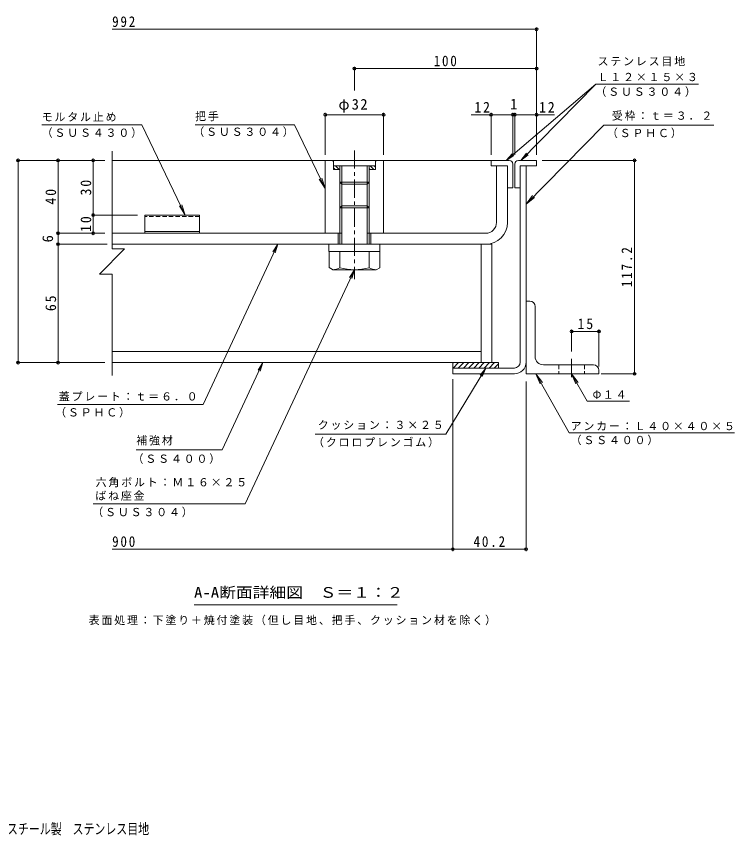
# Model space of a CAD drawing. Units: millimetres on the paper, enlarged 10 times, with parts at other scales. Extents: x -1806 to 1894, y -1353 to 1385.
# Drawn here: x -77 to 1894, y -1305 to 945 of the extents above; entities that cross this region are included whole.
import ezdxf
from ezdxf.enums import TextEntityAlignment as Align

# ---------------------------------------------------------------- set-up
doc = ezdxf.new("R2010")
doc.units = ezdxf.units.MM
doc.header["$LTSCALE"] = 10
doc.header["$PDMODE"] = 32
doc.header["$PDSIZE"] = 8
doc.linetypes.add('CHAIN1', pattern=[8, 5, -1, 1, -1])
doc.linetypes.add('DASHED1', pattern=[1.8, 1.2, -0.6])
for name, color, linetype, lineweight in [('D-1', 2, 'Continuous', 9), ('D-2', 3, 'Continuous', 9), ('D-3', 4, 'Continuous', 9), ('D-4', 7, 'Continuous', 9), ('D-5', 7, 'Continuous', 9), ('D-6', 6, 'Continuous', 5), ('D-7', 4, 'CHAIN1', 9), ('D-8', 5, 'Continuous', 5), ('D-9', 134, 'Continuous', 5), ('D-C', 2, 'Continuous', 9), ('D-E', 3, 'Continuous', 9), ('D-F', 7, 'Continuous', 9), ('F-5_F-5ﾚｲﾔ', 7, 'Continuous', 9)]:
    doc.layers.add(name, color=color, linetype=linetype, lineweight=lineweight)
doc.styles.add('ＭＳ ゴシック', font='')
doc.styles.get('ＭＳ ゴシック').set_extended_font_data('MS Gothic')

msp = doc.modelspace()

# ---------------------------------------------------------------- linework, layer by layer
at = {"layer": 'D-1'}
for p, q in [((1305.94, -4.86), (1305.94, 534.14)), ((1321.94, -4.86), (1321.94, 534.14)), ((1120.94, -20.86), (1120.94, -36.86)), ((1289.94, -20.86), (1120.94, -20.86)), ((1120.94, -36.86), (1289.94, -36.86))]:
    msp.add_line(p, q, dxfattribs=at)
for radius in [16, 32]:
    msp.add_arc((1289.94, -4.86), radius, 270, 0, dxfattribs=at)
at = {"layer": 'D-2'}
for p, q in [((1240.94, 379.14), (1240.94, 534.14)), ((1270.94, 534.14), (1240.94, 534.14)), ((1270.94, 379.14), (1270.94, 534.14)), ((810.94, 349.14), (185.94, 349.14)), ((805.94, 349.14), (805.94, 319.14)), ((1210.94, 349.14), (890.94, 349.14)), ((895.94, 349.14), (895.94, 319.14)), ((185.94, 319.14), (1210.94, 319.14))]:
    msp.add_line(p, q, dxfattribs=at)
for radius in [30, 60]:
    msp.add_arc((1210.94, 379.14), radius, 270, 0, dxfattribs=at)
at = {"layer": 'D-3'}
for p, q in [((1225.94, 549.14), (185.94, 549.14)), ((1300.94, 549.14), (1350.94, 549.14)), ((1225.94, 534.14), (1270.94, 534.14)), ((1270.94, 534.14), (1270.94, 474.14)), ((1285.94, 539.14), (1285.94, 474.14)), ((1290.94, 539.14), (1290.94, 474.14)), ((1305.94, 474.14), (1305.94, 534.14)), ((1270.94, 474.14), (1285.94, 474.14)), ((1305.94, 474.14), (1290.94, 474.14)), ((275.94, 399.14), (275.94, 349.14)), ((425.94, 399.14), (275.94, 399.14)), ((425.94, 354.14), (275.94, 354.14))]:
    msp.add_line(p, q, dxfattribs=at)
at = {"layer": 'D-3', "linetype": 'DASHED1'}
msp.add_line((425.94, 394.81), (275.94, 394.81), dxfattribs=at)
at = {"layer": 'D-3'}
for points in [[(1275.94, 549.14), (1225.94, 549.14), (1225.94, 534.14)], [(1350.94, 549.14), (1350.94, 534.14), (1305.94, 534.14)], [(425.94, 399.14), (425.94, 349.14), (275.94, 349.14)]]:
    msp.add_lwpolyline(points, dxfattribs=at)
for centre, start, end in [((1275.94, 539.14), 0, 90), ((1300.94, 539.14), 90, 180)]:
    msp.add_arc(centre, 10, start, end, dxfattribs=at)
at = {"layer": 'D-4'}
for p, q in [((1624.63, -36.86), (1527.96, -36.86)), ((968.33, -671.11), (410.83, -671.11))]:
    msp.add_line(p, q, dxfattribs=at)
at = {"layer": 'D-5'}
for p, q in [((1513.81, 758.55), (1267.15, 549.14)), ((1795.26, 758.55), (1513.81, 758.55)), ((267.61, 646.93), (386.86, 399.14)), ((686.89, 646.93), (413.64, 646.93)), ((686.89, 646.93), (770.94, 472.29)), ((1837.03, 646.04), (1535.46, 646.04)), ((1267.15, 549.14), (1283.94, 567.67)), ((1267.15, 549.14), (1288.16, 562.69)), ((1308.07, 549.14), (1327.77, 564.53)), ((770.94, 472.29), (754.52, 497.4)), ((770.94, 472.29), (761.57, 500.79)), ((1321.94, 428.71), (1339.99, 452.67)), ((386.86, 399.14), (377.49, 427.64)), ((386.86, 399.14), (370.43, 424.24)), ((640.86, 319.14), (633.34, 295.3)), ((551.21, -393.65), (850.94, 249.14)), ((850.94, 249.14), (837.51, 228.05)), ((850.94, 249.14), (843.42, 225.29)), ((488.26, -245.07), (599.8, -5.86)), ((599.8, -5.86), (586.37, -26.95)), ((599.8, -5.86), (592.28, -29.7)), ((1211.45, -21.37), (1195.79, -40.86)), ((1349.22, -36.86), (1367.26, -60.83)), ((1349.22, -36.86), (1360.44, -64.69)), ((1440.53, -198.54), (1349.22, -36.86)), ((1446.94, -36.86), (1458.16, -64.69)), ((1446.94, -36.86), (1464.98, -60.83)), ((1489.27, -111.81), (1446.94, -36.86)), ((1489.27, -111.81), (1605.42, -111.81)), ((435.77, -120.68), (36.1, -120.68)), ((1101.48, -202.29), (743.34, -202.29)), ((1440.53, -198.54), (1894.32, -198.54)), ((488.26, -245.07), (252.24, -245.07)), ((551.21, -393.65), (134.22, -393.65))]:
    msp.add_line(p, q, dxfattribs=at)
for points in [[(1513.81, 758.55), (1308.07, 549.14), (1323.11, 569.11)], [(1535.46, 646.04), (1321.94, 428.71), (1345.58, 447.18)], [(435.77, -120.68), (640.86, 319.14), (627.43, 298.05)], [(1101.48, -202.29), (1211.45, -21.37), (1201.36, -44.25)]]:
    msp.add_lwpolyline(points, dxfattribs=at)
at = {"layer": 'D-6'}
for p, q in [((1120.94, -7.47), (1122.55, -5.86)), ((1120.94, -5.86), (1245.94, -5.86)), ((1120.94, -5.86), (1120.94, -20.86)), ((1121.69, -20.86), (1136.69, -5.86)), ((1135.83, -20.86), (1150.83, -5.86)), ((1149.98, -20.86), (1164.98, -5.86)), ((1164.12, -20.86), (1179.12, -5.86)), ((1178.26, -20.86), (1193.26, -5.86)), ((1192.4, -20.86), (1207.4, -5.86)), ((1206.55, -20.86), (1221.55, -5.86)), ((1220.69, -20.86), (1235.69, -5.86)), ((1234.83, -20.86), (1245.94, -9.75)), ((1245.94, -5.86), (1245.94, -20.86))]:
    msp.add_line(p, q, dxfattribs=at)
at = {"layer": 'D-7'}
msp.add_line((1446.94, 4.18), (1446.94, -54.28), dxfattribs=at)
at = {"layer": 'D-8'}
for p, q in [((1198.44, 319.14), (1228.44, 319.14)), ((1198.44, 319.14), (1198.44, -5.86)), ((1228.44, 319.14), (1228.44, -5.86)), ((1198.44, -5.86), (1228.44, -5.86))]:
    msp.add_line(p, q, dxfattribs=at)
at = {"layer": 'D-9'}
for p, q in [((1198.44, 319.14), (185.94, 319.14)), ((1198.44, -5.86), (1198.44, 319.14)), ((781.44, 299.14), (781.44, 254.77)), ((810.94, 254.62), (810.94, 299.14)), ((890.94, 254.62), (890.94, 299.14)), ((920.44, 299.14), (920.44, 254.62)), ((790.98, 249.26), (781.44, 254.77)), ((910.94, 249.14), (791.19, 249.14)), ((910.94, 249.14), (920.44, 254.62)), ((1198.44, 24.14), (185.94, 24.14)), ((1198.44, -5.86), (185.94, -5.86))]:
    msp.add_line(p, q, dxfattribs=at)
for centre, radius, start, end in [((792.23, 283.64), 34.53, 267.86055, 302.81094), ((850.94, 397.74), 148.6, 254.38446, 285.61554), ((909.65, 283.64), 34.53, 237.18906, 272.13945)]:
    msp.add_arc(centre, radius, start, end, dxfattribs=at)
at = {"layer": 'D-C', "linetype": 'CHAIN1'}
msp.add_line((850.94, 576.81), (850.94, 223.51), dxfattribs=at)
at = {"layer": 'D-C'}
for p, q in [((770.94, 549.14), (790.94, 549.14)), ((770.94, 349.14), (770.94, 549.14)), ((793.44, 546.64), (790.94, 549.14)), ((793.44, 524.14), (793.44, 549.14)), ((908.44, 549.14), (793.44, 549.14)), ((910.94, 549.14), (908.44, 546.64)), ((908.44, 524.14), (908.44, 549.14)), ((930.94, 549.14), (910.94, 549.14)), ((930.94, 349.14), (930.94, 549.14)), ((908.44, 534.14), (793.44, 534.14)), ((798.34, 524.14), (793.44, 529.04)), ((810.94, 524.14), (793.44, 524.14)), ((808.95, 524.14), (798.95, 534.14)), ((810.94, 532.75), (809.55, 534.14)), ((810.94, 319.14), (810.94, 534.14)), ((815.94, 319.14), (815.94, 534.14)), ((885.94, 319.14), (885.94, 534.14)), ((890.94, 507.92), (890.94, 534.14)), ((893.8, 524.14), (890.94, 527)), ((908.44, 524.14), (890.94, 524.14)), ((904.41, 524.14), (894.41, 534.14)), ((908.44, 530.71), (905.01, 534.14)), ((890.94, 319.14), (890.94, 507.92)), ((890.94, 489.14), (810.94, 489.14)), ((890.94, 489.41), (885.94, 484.14)), ((815.94, 424.14), (810.94, 419.14)), ((890.94, 419.14), (810.94, 419.14)), ((885.94, 424.14), (815.94, 424.14)), ((890.94, 419.14), (885.94, 424.14)), ((770.94, 349.14), (815.94, 349.14)), ((930.94, 349.14), (885.94, 349.14))]:
    msp.add_line(p, q, dxfattribs=at)
at = {"layer": 'D-C', "color": 134, "lineweight": 5}
for p, q in [((780.94, 319.14), (920.94, 319.14)), ((920.94, 319.14), (920.94, 299.14))]:
    msp.add_line(p, q, dxfattribs=at)
at = {"layer": 'D-C'}
msp.add_lwpolyline([(885.94, 484.14), (815.94, 484.14), (810.94, 489.14)], dxfattribs=at)
at = {"layer": 'D-C', "color": 134, "lineweight": 5}
msp.add_lwpolyline([(780.94, 319.14), (780.94, 299.14), (920.94, 299.14)], dxfattribs=at)
at = {"layer": 'D-E'}
for p, q in [((1331.94, 163.14), (1321.94, 163.14)), ((1321.94, -36.86), (1321.94, 163.14)), ((1346.94, 10.64), (1346.94, 148.14)), ((1369.44, -11.86), (1506.94, -11.86)), ((1521.94, -36.86), (1321.94, -36.86)), ((1521.94, -26.86), (1521.94, -36.86))]:
    msp.add_line(p, q, dxfattribs=at)
at = {"layer": 'D-E', "linetype": 'DASHED1'}
for p, q in [((1411.94, -11.86), (1411.94, -36.86)), ((1481.94, -11.86), (1481.94, -36.86))]:
    msp.add_line(p, q, dxfattribs=at)
at = {"layer": 'D-E'}
for centre, radius, start, end in [((1331.94, 148.14), 15, 0, 90), ((1369.44, 10.64), 22.5, 180, 270), ((1506.94, -26.86), 15, 0, 90)]:
    msp.add_arc(centre, radius, start, end, dxfattribs=at)
at = {"layer": 'D-F'}
for p, q in [((1350.94, 909.16), (185.94, 909.16)), ((1350.94, 564.14), (1350.94, 914.16)), ((850.94, 741.43), (850.94, 806.34)), ((1350.94, 801.34), (850.94, 801.34)), ((1350.94, 801.16), (1350.94, 796.34)), ((770.94, 564.14), (770.94, 679.71)), ((930.94, 564.14), (930.94, 679.71)), ((1225.94, 564.14), (1225.94, 679.71)), ((1285.94, 564.14), (1285.94, 679.71)), ((1290.94, 564.14), (1290.94, 679.71)), ((930.94, 674.71), (770.94, 674.71)), ((1285.94, 674.71), (1171.33, 674.71)), ((1290.94, 674.71), (1285.94, 674.71)), ((1400.19, 674.71), (1290.94, 674.71)), ((-7.39, 646.93), (267.61, 646.93)), ((185.94, 574.58), (185.94, 306.05)), ((-75.27, 549.14), (165.94, 549.14)), ((-72.27, -5.86), (-72.27, 549.14)), ((37.55, 349.14), (37.55, 549.14)), ((133.91, 399.14), (133.91, 549.14)), ((1365.94, 549.14), (1624.63, 549.14)), ((1619.63, -36.86), (1619.63, 549.14)), ((130.91, 399.14), (255.94, 399.14)), ((133.91, 349.14), (133.91, 399.14)), ((34.55, 349.14), (165.94, 349.14)), ((37.55, 319.14), (37.55, 349.14)), ((34.55, 319.14), (172.79, 319.14)), ((37.55, -5.86), (37.55, 319.14)), ((185.94, 237.23), (151.54, 237.23)), ((185.94, 237.23), (185.94, -41.29)), ((1446.94, 82.63), (1446.94, 24.18)), ((1446.94, 79.63), (1521.94, 79.63)), ((1521.94, 82.63), (1521.94, -16.86)), ((-75.27, -5.86), (165.94, -5.86)), ((1120.94, -51.86), (1120.94, -523.34)), ((1321.94, -58.24), (1321.94, -523.34)), ((1120.94, -518.34), (185.94, -518.34)), ((1321.94, -518.34), (1120.94, -518.34))]:
    msp.add_line(p, q, dxfattribs=at)
msp.add_lwpolyline([(185.94, 306.05), (220.35, 306.05), (151.54, 237.23)], dxfattribs=at)
for p in [(1350.94, 909.16), (850.94, 801.34), (1350.94, 801.34), (770.94, 674.71), (930.94, 674.71), (1225.94, 674.71), (1285.94, 674.71), (1290.94, 674.71), (1350.94, 674.71), (-72.27, 549.14), (37.55, 549.14), (133.91, 549.14), (1619.63, 549.14), (133.91, 399.14), (37.55, 349.14), (133.91, 349.14), (37.55, 319.14), (1446.94, 79.63), (1521.94, 79.63), (-72.27, -5.86), (37.55, -5.86), (1619.63, -36.86), (1120.94, -518.34), (1321.94, -518.34)]:
    msp.add_point(p, dxfattribs=at)

# ---------------------------------------------------------------- texts
at = {"layer": 'D-4', "color": 2, "style": 'ＭＳ ゴシック', "width": 1.15}
msp.add_text('A-A断面詳細図\u3000Ｓ＝１：２', height=29.33, dxfattribs=at).set_placement((410.83, -660.48), align=Align.BOTTOM_LEFT)
at = {"layer": 'D-4', "insert": (121.62, -727.24), "char_height": 21.99, "attachment_point": 7, "style": 'ＭＳ ゴシック'}
msp.add_mtext('\\T1.17;表面処理：下塗り＋焼付塗装（但し目地、把手、クッション材を除く）', dxfattribs=at)
at = {"layer": 'D-5', "char_height": 21.99, "attachment_point": 7, "style": 'ＭＳ ゴシック'}
for s, insert in [('\\T1.17;ステンレス目地', (1518.14, 807.87)), ('\\T1.17;Ｌ１２×１５×３', (1518.14, 766.54)), ('\\T1.17;（ＳＵＳ３０４）', (1512.39, 723.7)), ('\\T1.17;モルタル止め', (-7.39, 655.94)), ('\\T1.17;把手', (413.64, 656.77)), ('\\T1.17;受枠：ｔ＝３．２', (1557.41, 658.36)), ('\\T1.17;（ＳＵＳ４３０）', (-7.39, 611.03)), ('\\T1.17;（ＳＵＳ３０４）', (408.7, 613.7)), ('\\T1.17;（ＳＰＨＣ）', (1543.8, 610.2)), ('\\T1.17;蓋プレート：ｔ＝６．０', (39.62, -111.44)), ('\\T1.17;Φ１４', (1504.47, -105.85)), ('\\T1.17;（ＳＰＨＣ）', (29.57, -156.8)), ('\\T1.17;クッション：３×２５', (750.31, -190.58)), ('\\T1.17;アンカー：Ｌ４０×４０×５', (1444.32, -192.58)), ('\\T1.17;補強材', (252.24, -233.59)), ('\\T1.17;（クロロプレンゴム）', (737.36, -238.85)), ('\\T1.17;（ＳＳ４００）', (1444.32, -232.82)), ('\\T1.17;（ＳＳ４００）', (242.04, -284.11)), ('\\T1.17;六角ボルト：Ｍ１６×２５', (140.75, -348.29)), ('\\T1.17;ばね座金', (139.7, -385.01)), ('\\T1.17;（ＳＵＳ３０４）', (131.44, -430.57))]:
    msp.add_mtext(s, dxfattribs=dict(at, insert=insert))
at = {"layer": 'D-F', "color": 2, "style": 'ＭＳ ゴシック'}
msp.add_text('1', height=29.33, dxfattribs=at).set_placement((1278.44, 680.71), align=Align.BOTTOM_LEFT)
msp.add_text('6', height=29.33, rotation=90, dxfattribs=at).set_placement((32.55, 324.14), align=Align.BOTTOM_LEFT)
at = {"layer": 'D-F', "color": 2, "char_height": 29.33, "attachment_point": 7, "style": 'ＭＳ ゴシック'}
for s, insert in [('\\T1.27;\\W0.9;992', (185.94, 915.16)), ('\\T1.27;\\W0.9;100', (1068.44, 807.34)), ('\\T1.19;φ32', (807.19, 680.71)), ('\\T1.27;\\W0.95;12', (1179.97, 680.71)), ('\\T1.27;\\W0.95;12', (1357.59, 680.71)), ('\\T1.27;\\W0.95;15', (1463.19, 85.63)), ('\\T1.27;\\W0.9;900', (185.94, -512.34)), ('\\T1.28;\\W0.9;40.2', (1177.69, -512.34))]:
    msp.add_mtext(s, dxfattribs=dict(at, insert=insert))
at = {"layer": 'D-F', "color": 2, "char_height": 29.33, "attachment_point": 7, "rotation": 90, "style": 'ＭＳ ゴシック'}
for s, insert in [('\\T1.27;\\W0.95;30', (128.91, 452.89)), ('\\T1.27;\\W0.95;40', (32.55, 427.89)), ('\\T1.27;\\W0.95;10', (128.91, 352.89)), ('\\T1.28;\\W0.9;117.2', (1613.63, 201.14)), ('\\T1.27;\\W0.95;65', (32.55, 135.39))]:
    msp.add_mtext(s, dxfattribs=dict(at, insert=insert))
at = {"layer": 'F-5_F-5ﾚｲﾔ', "color": 2, "style": 'ＭＳ ゴシック', "width": 0.75}
msp.add_text('充填用（充填深さ：３０ｍｍ）\u3000屋内用\u3000一般形\u3000スチール製\u3000ステンレス目地', height=29.33, dxfattribs=at).set_placement((-792.72, -1309.74), align=Align.BOTTOM_LEFT)

doc.saveas('drawing.dxf')
